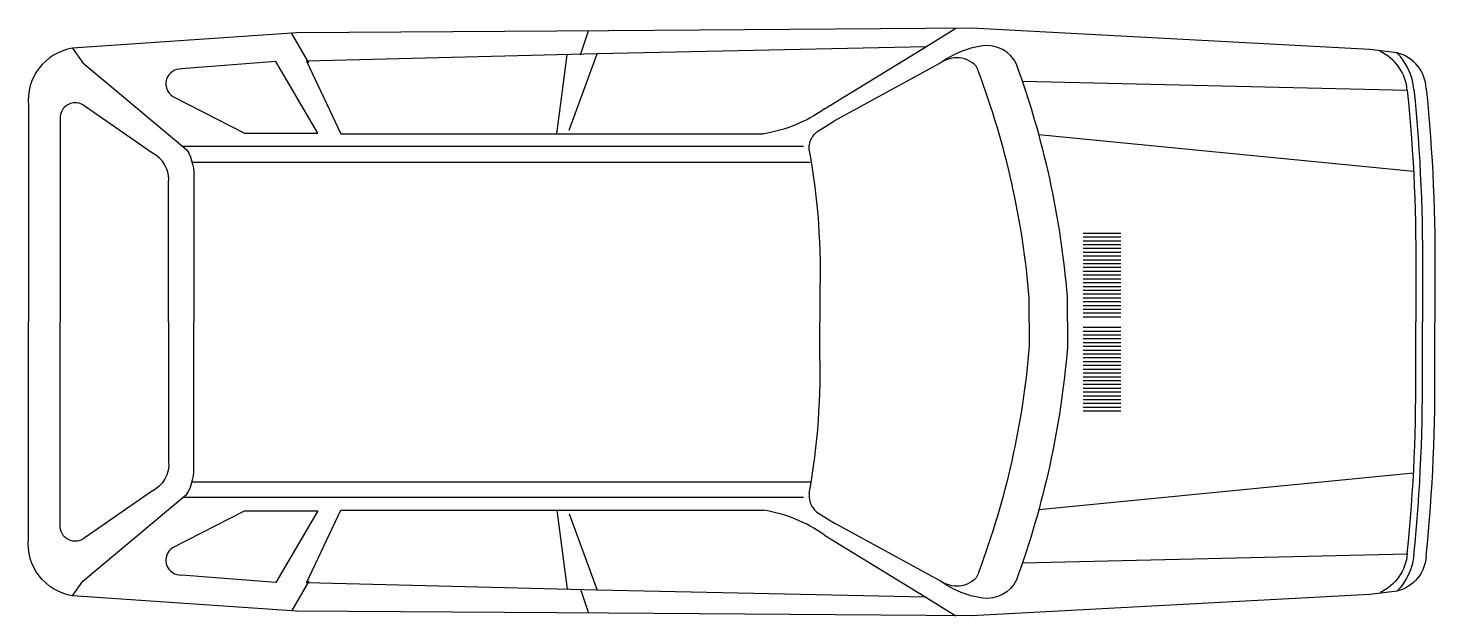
# Model space of a CAD drawing. Extents: x 0 to 3.69, y -0.77 to 0.77.
import ezdxf

# ---------------------------------------------------------------- set-up
doc = ezdxf.new("R2010")
doc.units = 0
doc.layers.add('SIMBOLI', color=2, linetype='CONTINUOUS')
doc.layers.add('SIMBOLI_IB', color=2, linetype='CONTINUOUS')

msp = doc.modelspace()

# ---------------------------------------------------------------- linework, layer by layer
at = {"layer": 'SIMBOLI', "color": 0}
for points in [[(3.5224, 0.7163), (2.4763, 0.7722), (1.5244, 0.7653), (0.705, 0.7594), (0.1162, 0.7193, 0.193232)], [(0.1162, 0.7193, 0.397931), (0, 0.5681, -0.051219)], [(3.6706, 0.6136, 0.329901), (3.594, 0.7073), (3.5224, 0.7163)], [(3.6706, 0.6136, -0.028513), (3.6929, 0.104), (3.6929, 0)], [(3.6706, -0.6136, 0.028513), (3.6929, -0.104), (3.6929, 0)], [(0.1162, -0.7193, -0.397931), (0, -0.5681, 0.051219)], [(3.6706, -0.6136, -0.329901), (3.594, -0.7073), (3.5224, -0.7163)], [(3.5224, -0.7163), (2.4763, -0.7722), (1.5244, -0.7653), (0.705, -0.7594), (0.1162, -0.7193, -0.193232)]]:
    msp.add_lwpolyline(points, format="xyb", dxfattribs=at)
for points in [[(0, 0.5681), (0, 0)], [(0, -0.5681), (0, 0)]]:
    msp.add_lwpolyline(points, dxfattribs=at)
at = {"layer": 'SIMBOLI_IB', "color": 0}
for p, q in [((0.7365, 0.6812), (0.6915, 0.7585)), ((1.4495, 0.7021), (1.4711, 0.765)), ((2.3566, 0.7231), (2.4356, 0.7719)), ((1.4931, 0.7044), (0.7303, 0.6851)), ((1.388, 0.4945), (1.4147, 0.7024)), ((1.4201, 0.5038), (1.4931, 0.7044)), ((0.6493, 0.6845), (0.4024, 0.6648)), ((0.7602, 0.4963), (0.6493, 0.6845)), ((0.7303, 0.6851), (0.8203, 0.4945)), ((2.6103, 0.6326), (3.6208, 0.6096)), ((0.3795, 0.5929), (0.5678, 0.4963)), ((0.5678, 0.4963), (0.7602, 0.4963)), ((0.8203, 0.4945), (1.9306, 0.4945)), ((2.6533, 0.4929), (3.6372, 0.3962)), ((2.0356, 0.4614), (0.4054, 0.4614)), ((0.43, 0.4201), (2.0529, 0.4201)), ((2.7696, 0.2337), (2.8683, 0.2337)), ((2.7696, 0.2237), (2.8683, 0.2237)), ((2.7696, 0.2137), (2.8683, 0.2137)), ((2.7696, 0.2037), (2.8683, 0.2037)), ((2.7696, 0.1937), (2.8683, 0.1937)), ((2.7696, 0.1837), (2.8683, 0.1837)), ((2.7696, 0.1737), (2.8683, 0.1737)), ((2.7696, 0.1637), (2.8683, 0.1637)), ((2.7696, 0.1537), (2.8683, 0.1537)), ((2.7696, 0.1437), (2.8683, 0.1437)), ((2.7696, 0.1337), (2.8683, 0.1337)), ((2.7696, 0.1237), (2.8683, 0.1237)), ((2.7696, 0.1137), (2.8683, 0.1137)), ((2.7696, 0.1037), (2.8683, 0.1037)), ((2.7696, 0.0937), (2.8683, 0.0937)), ((2.7696, 0.0837), (2.8683, 0.0837)), ((2.7696, 0.0737), (2.8683, 0.0737)), ((2.7696, 0.0637), (2.8683, 0.0637)), ((2.7696, 0.0537), (2.8683, 0.0537)), ((2.7696, 0.0437), (2.8683, 0.0437)), ((2.7696, 0.0337), (2.8683, 0.0337)), ((2.7696, 0.0237), (2.8683, 0.0237)), ((2.7696, 0.0137), (2.8683, 0.0137)), ((2.7696, -0.0137), (2.8683, -0.0137)), ((2.7696, -0.0237), (2.8683, -0.0237)), ((2.7696, -0.0337), (2.8683, -0.0337)), ((2.7696, -0.0437), (2.8683, -0.0437)), ((2.7696, -0.0537), (2.8683, -0.0537)), ((2.7696, -0.0637), (2.8683, -0.0637)), ((2.7696, -0.0737), (2.8683, -0.0737)), ((2.7696, -0.0837), (2.8683, -0.0837)), ((2.7696, -0.0937), (2.8683, -0.0937)), ((2.7696, -0.1037), (2.8683, -0.1037)), ((2.7696, -0.1137), (2.8683, -0.1137)), ((2.7696, -0.1237), (2.8683, -0.1237)), ((2.7696, -0.1337), (2.8683, -0.1337)), ((2.7696, -0.1437), (2.8683, -0.1437)), ((2.7696, -0.1537), (2.8683, -0.1537)), ((2.7696, -0.1637), (2.8683, -0.1637)), ((2.7696, -0.1737), (2.8683, -0.1737)), ((2.7696, -0.1837), (2.8683, -0.1837)), ((2.7696, -0.1937), (2.8683, -0.1937)), ((2.7696, -0.2037), (2.8683, -0.2037)), ((2.7696, -0.2137), (2.8683, -0.2137)), ((2.7696, -0.2237), (2.8683, -0.2237)), ((2.7696, -0.2337), (2.8683, -0.2337)), ((2.6533, -0.4929), (3.6372, -0.3962)), ((0.43, -0.4201), (2.0529, -0.4201)), ((2.0356, -0.4614), (0.4054, -0.4614)), ((0.3795, -0.5929), (0.5678, -0.4963)), ((0.5678, -0.4963), (0.7602, -0.4963)), ((0.7602, -0.4963), (0.6493, -0.6845)), ((0.7303, -0.6851), (0.8203, -0.4945)), ((0.8203, -0.4945), (1.9306, -0.4945)), ((1.388, -0.4945), (1.4147, -0.7024)), ((1.4201, -0.5038), (1.4931, -0.7044)), ((2.6103, -0.6326), (3.6208, -0.6096)), ((0.6493, -0.6845), (0.4024, -0.6648)), ((0.7365, -0.6812), (0.6915, -0.7585)), ((1.4931, -0.7044), (0.7303, -0.6851)), ((1.4495, -0.7021), (1.4711, -0.765)), ((2.3566, -0.7231), (2.4356, -0.7719))]:
    msp.add_line(p, q, dxfattribs=at)
for points in [[(0.1162, 0.7193), (0.1427, 0.6809), (0.4161, 0.4524, -0.159767), (0.434, 0.374), (0.434, 0)], [(2.5943, 0.6778, 0.320255), (2.5059, 0.7255, 0.043097), (2.4701, 0.718, 0.081908), (2.3928, 0.6792, 3.077641)], [(3.6209, 0.6086, 0.266872), (3.5495, 0.7111, -4.462862)], [(3.6383, 0.6112, 0.176013), (3.5936, 0.7074, 0.266872)], [(2.4887, 0.6723, 0.212828), (2.4368, 0.6945, 0.131149), (2.3928, 0.6792, -2.369064)], [(2.6282, 0), (2.6282, 0.0627, 0.068768), (2.4951, 0.6578, 0.067282), (2.4887, 0.6723)], [(2.7282, 0), (2.7282, 0.0668, 0.067488), (2.5943, 0.6778, 0.059772)], [(3.6209, 0.6086, -0.028531), (3.6429, 0.1044), (3.6429, 0)], [(3.6383, 0.6116, -0.02852), (3.6604, 0.1042), (3.6604, 0)], [(0.323, 0.4452), (0.149, 0.5664, 0.676353), (0.0837, 0.5333), (0.0837, 0)], [(2.0902, 0.5597, -0.113477), (1.9306, 0.4945, -0.081281)], [(2.0506, 0.4508, -0.202402), (2.0604, 0.4886, -0.06684), (2.0744, 0.5026), (2.1166, 0.5282)], [(0.3683, 0.3653, 0.319954), (0.323, 0.4452, 0.221017)], [(2.0506, 0.4508, -0.052762), (2.0779, 0.0654), (2.0779, 0)], [(0.323, -0.4452), (0.149, -0.5664, -0.676353), (0.0837, -0.5333), (0.0837, 0)], [(0.1162, -0.7193), (0.1427, -0.6809), (0.4161, -0.4524, 0.159767), (0.434, -0.374), (0.434, 0)], [(2.0506, -0.4508, 0.052762), (2.0779, -0.0654), (2.0779, 0)], [(2.6282, 0), (2.6282, -0.0627, -0.068768), (2.4951, -0.6578, -0.067282), (2.4887, -0.6723)], [(3.6209, -0.6086, 0.028531), (3.6429, -0.1044), (3.6429, 0)], [(3.6383, -0.6116, 0.02852), (3.6604, -0.1042), (3.6604, 0)], [(2.7282, 0), (2.7282, -0.0668, -0.067488), (2.5943, -0.6778, -0.059772)], [(0.3683, -0.3653, -0.319954), (0.323, -0.4452, -0.221017)], [(2.0506, -0.4508, 0.202402), (2.0604, -0.4886, 0.06684), (2.0744, -0.5026), (2.1166, -0.5282)], [(2.0902, -0.5597, 0.113477), (1.9306, -0.4945, 0.081281)], [(3.6209, -0.6086, -0.266872), (3.5495, -0.7111, 4.462862)], [(3.6383, -0.6112, -0.176013), (3.5936, -0.7074, -0.266872)], [(2.4887, -0.6723, -0.212828), (2.4368, -0.6945, -0.131149), (2.3928, -0.6792, 2.369064)], [(2.5943, -0.6778, -0.320255), (2.5059, -0.7255, -0.043097), (2.4701, -0.718, -0.081908), (2.3928, -0.6792, -3.077641)]]:
    msp.add_lwpolyline(points, format="xyb", dxfattribs=at)
for points in [[(2.0902, 0.5597), (2.3566, 0.7231), (1.4931, 0.7044)], [(2.3928, 0.6792), (2.1166, 0.5282)], [(0.3683, -0.0004), (0.3683, 0.3653)], [(0.3683, 0.0004), (0.3683, -0.3653)], [(2.3928, -0.6792), (2.1166, -0.5282)], [(2.0902, -0.5597), (2.3566, -0.7231), (1.4931, -0.7044)]]:
    msp.add_lwpolyline(points, dxfattribs=at)
for centre, start, end in [((0.3998, 0.626), 86.0647, 238.5547), ((0.3998, -0.626), 121.4453, 273.9353)]:
    msp.add_arc(centre, 0.0389, start, end, dxfattribs=at)

doc.saveas('drawing.dxf')
